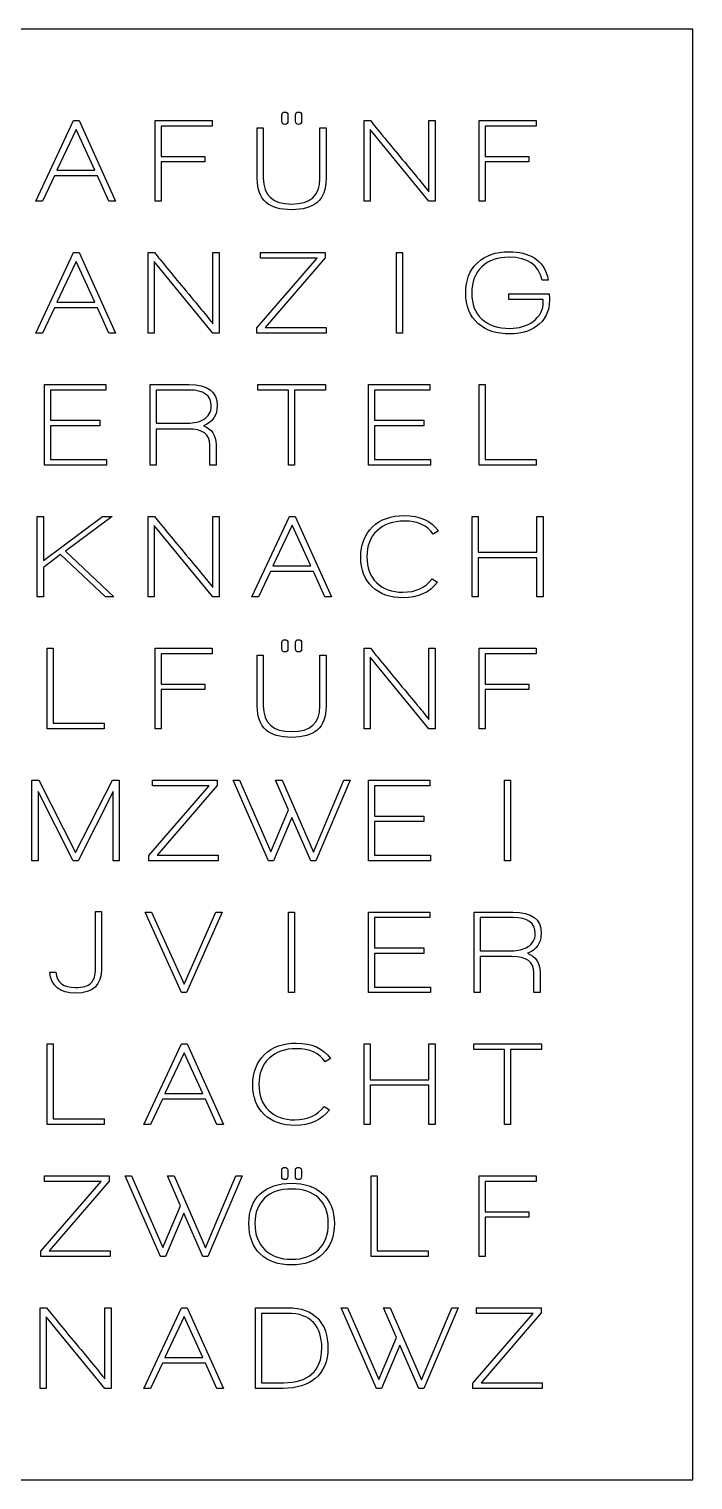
# Model space of a CAD drawing. Header units: millimetres. Extents: x 0 to 450, y 0 to 450.
# Drawn here: x 244 to 450, y 0 to 450 of the extents above; entities that cross this region are included whole.
import ezdxf

# ---------------------------------------------------------------- set-up
doc = ezdxf.new("R2010")
doc.units = ezdxf.units.MM
doc.layers.get('0').update_dxf_attribs({"lineweight": 25, "true_color": 0xffffff})
doc.layers.add('layer 1', color=7, linetype='Continuous', lineweight=25, true_color=0x000000)

msp = doc.modelspace()

# ---------------------------------------------------------------- linework, layer by layer
at = {"color": 6, "true_color": 0xff00ff}
for p, q in [((322.46, 421.39), (322.46, 423.34)), ((324.34, 423.34), (324.34, 421.39)), ((326.7, 421.39), (326.7, 423.34)), ((328.58, 423.34), (328.58, 421.39)), ((246.11, 396.59), (257.84, 421.59)), ((258.72, 418.86), (252.71, 406.21)), ((257.84, 421.59), (259.57, 421.59)), ((264.47, 406.21), (258.72, 418.86)), ((259.57, 421.59), (270.89, 396.59)), ((283.15, 421.59), (300.85, 421.59)), ((283.15, 396.59), (283.15, 421.59)), ((284.99, 419.86), (284.99, 410.46)), ((300.85, 419.86), (284.99, 419.86)), ((300.85, 421.59), (300.85, 419.86)), ((314.83, 403.69), (314.83, 419.4)), ((314.83, 419.4), (316.71, 419.4)), ((316.71, 419.4), (316.71, 403.73)), ((334.29, 419.4), (336.17, 419.4)), ((334.29, 403.58), (334.29, 419.4)), ((336.17, 419.4), (336.17, 403.62)), ((348.01, 421.59), (349.97, 421.59)), ((348.01, 396.59), (348.01, 421.59)), ((368.03, 396.59), (349.89, 418.79)), ((349.89, 418.79), (349.89, 396.59)), ((368.11, 421.59), (369.99, 421.59)), ((368.11, 399.5), (368.11, 421.59)), ((369.99, 421.59), (369.99, 396.59)), ((383.65, 396.59), (383.65, 421.59)), ((383.65, 421.59), (401.35, 421.59)), ((385.49, 419.86), (385.49, 410.46)), ((401.35, 419.86), (385.49, 419.86)), ((401.35, 421.59), (401.35, 419.86)), ((284.99, 410.46), (298.56, 410.46)), ((298.56, 410.46), (298.56, 408.76)), ((385.49, 410.46), (399.06, 410.46)), ((399.06, 410.46), (399.06, 408.76)), ((252.71, 406.21), (264.47, 406.21)), ((298.56, 408.76), (284.99, 408.76)), ((284.99, 408.76), (284.99, 396.59)), ((385.49, 408.76), (385.49, 396.59)), ((399.06, 408.76), (385.49, 408.76)), ((251.9, 404.44), (248.25, 396.59)), ((265.25, 404.44), (251.9, 404.44)), ((268.82, 396.59), (265.25, 404.44)), ((248.25, 396.59), (246.11, 396.59)), ((270.89, 396.59), (268.82, 396.59)), ((284.99, 396.59), (283.15, 396.59)), ((349.89, 396.59), (348.01, 396.59)), ((369.99, 396.59), (368.03, 396.59)), ((385.49, 396.59), (383.65, 396.59)), ((246.11, 355.68), (257.84, 380.68)), ((257.84, 380.68), (259.57, 380.68)), ((259.57, 380.68), (270.89, 355.68)), ((281.01, 355.68), (281.01, 380.68)), ((281.01, 380.68), (282.97, 380.68)), ((301.11, 358.59), (301.11, 380.68)), ((301.11, 380.68), (302.99, 380.68)), ((302.99, 380.68), (302.99, 355.68)), ((314.75, 357.34), (333.45, 378.95)), ((315.82, 380.68), (335.95, 380.68)), ((315.82, 378.95), (315.82, 380.68)), ((333.45, 378.95), (315.82, 378.95)), ((335.95, 379.06), (317.26, 357.41)), ((335.95, 380.68), (335.95, 379.06)), ((358.06, 380.68), (359.94, 380.68)), ((358.06, 355.68), (358.06, 380.68)), ((359.94, 380.68), (359.94, 355.68)), ((258.72, 377.95), (252.71, 365.31)), ((264.47, 365.31), (258.72, 377.95)), ((282.89, 377.88), (282.89, 355.68)), ((301.03, 355.68), (282.89, 377.88)), ((405.13, 372.13), (403.21, 372.13)), ((252.71, 365.31), (264.47, 365.31)), ((392.85, 367.89), (405.39, 367.89)), ((392.85, 366.15), (392.85, 367.89)), ((403.58, 366.15), (392.85, 366.15)), ((403.58, 365.49), (403.58, 366.15)), ((251.9, 363.54), (248.25, 355.68)), ((265.25, 363.54), (251.9, 363.54)), ((268.82, 355.68), (265.25, 363.54)), ((248.25, 355.68), (246.11, 355.68)), ((270.89, 355.68), (268.82, 355.68)), ((282.89, 355.68), (281.01, 355.68)), ((302.99, 355.68), (301.03, 355.68)), ((314.75, 355.68), (314.75, 357.34)), ((336.25, 355.68), (314.75, 355.68)), ((317.26, 357.41), (336.25, 357.41)), ((336.25, 357.41), (336.25, 355.68)), ((359.94, 355.68), (358.06, 355.68)), ((248.89, 339.77), (267.92, 339.77)), ((248.89, 314.77), (248.89, 339.77)), ((267.92, 338.04), (250.74, 338.04)), ((250.74, 338.04), (250.74, 328.64)), ((267.92, 339.77), (267.92, 338.04)), ((281.58, 339.77), (293.64, 339.77)), ((281.58, 314.77), (281.58, 339.77)), ((283.46, 338.04), (283.46, 327.75)), ((293.71, 338.04), (283.46, 338.04)), ((315.01, 339.77), (335.99, 339.77)), ((315.01, 338.04), (315.01, 339.77)), ((324.56, 338.04), (315.01, 338.04)), ((324.56, 314.77), (324.56, 338.04)), ((335.99, 338.04), (326.44, 338.04)), ((326.44, 338.04), (326.44, 314.77)), ((335.99, 339.77), (335.99, 338.04)), ((349.39, 314.77), (349.39, 339.77)), ((349.39, 339.77), (368.42, 339.77)), ((351.24, 338.04), (351.24, 328.64)), ((368.42, 338.04), (351.24, 338.04)), ((368.42, 339.77), (368.42, 338.04)), ((383.67, 339.77), (385.55, 339.77)), ((383.67, 314.77), (383.67, 339.77)), ((385.55, 339.77), (385.55, 316.51)), ((250.74, 328.64), (265.97, 328.64)), ((265.97, 328.64), (265.97, 326.94)), ((351.24, 328.64), (366.47, 328.64)), ((366.47, 328.64), (366.47, 326.94)), ((265.97, 326.94), (250.74, 326.94)), ((250.74, 326.94), (250.74, 316.51)), ((283.46, 327.75), (293.12, 327.75)), ((283.46, 325.95), (283.46, 314.77)), ((293.31, 325.95), (283.46, 325.95)), ((351.24, 326.94), (351.24, 316.51)), ((366.47, 326.94), (351.24, 326.94)), ((300.17, 314.77), (300.17, 321.04)), ((302.05, 321.11), (302.05, 314.77)), ((250.74, 316.51), (268.11, 316.51)), ((268.11, 316.51), (268.11, 314.77)), ((351.24, 316.51), (368.61, 316.51)), ((368.61, 316.51), (368.61, 314.77)), ((385.55, 316.51), (401.33, 316.51)), ((401.33, 316.51), (401.33, 314.77)), ((268.11, 314.77), (248.89, 314.77)), ((283.46, 314.77), (281.58, 314.77)), ((302.05, 314.77), (300.17, 314.77)), ((326.44, 314.77), (324.56, 314.77)), ((368.61, 314.77), (349.39, 314.77)), ((401.33, 314.77), (383.67, 314.77)), ((246.61, 298.86), (248.49, 298.86)), ((246.61, 273.86), (246.61, 298.86)), ((248.49, 285.18), (266.89, 298.86)), ((248.49, 298.86), (248.49, 285.18)), ((269.88, 298.86), (255.35, 288.1)), ((266.89, 298.86), (269.88, 298.86)), ((281.01, 298.86), (282.97, 298.86)), ((281.01, 273.86), (281.01, 298.86)), ((301.11, 276.78), (301.11, 298.86)), ((301.11, 298.86), (302.99, 298.86)), ((302.99, 298.86), (302.99, 273.86)), ((313.11, 273.86), (324.84, 298.86)), ((324.84, 298.86), (326.57, 298.86)), ((326.57, 298.86), (337.89, 273.86)), ((381.51, 273.86), (381.51, 298.86)), ((381.51, 298.86), (383.39, 298.86)), ((383.39, 298.86), (383.39, 287.73)), ((401.61, 287.73), (401.61, 298.86)), ((401.61, 298.86), (403.49, 298.86)), ((403.49, 298.86), (403.49, 273.86)), ((282.89, 296.06), (282.89, 273.86)), ((301.03, 273.86), (282.89, 296.06)), ((325.72, 296.14), (319.71, 283.49)), ((331.47, 283.49), (325.72, 296.14)), ((371.04, 294.33), (369.45, 293.33)), ((255.35, 288.1), (270.39, 273.86)), ((253.84, 287.03), (248.49, 282.97)), ((267.77, 273.86), (253.84, 287.03)), ((383.39, 287.73), (401.61, 287.73)), ((383.39, 286.03), (383.39, 273.86)), ((401.61, 286.03), (383.39, 286.03)), ((401.61, 273.86), (401.61, 286.03)), ((248.49, 282.97), (248.49, 273.86)), ((318.9, 281.72), (315.25, 273.86)), ((332.25, 281.72), (318.9, 281.72)), ((319.71, 283.49), (331.47, 283.49)), ((335.82, 273.86), (332.25, 281.72)), ((369.12, 279.47), (370.74, 278.44)), ((248.49, 273.86), (246.61, 273.86)), ((270.39, 273.86), (267.77, 273.86)), ((282.89, 273.86), (281.01, 273.86)), ((302.99, 273.86), (301.03, 273.86)), ((315.25, 273.86), (313.11, 273.86)), ((337.89, 273.86), (335.82, 273.86)), ((383.39, 273.86), (381.51, 273.86)), ((403.49, 273.86), (401.61, 273.86)), ((249.67, 257.95), (251.55, 257.95)), ((249.67, 232.95), (249.67, 257.95)), ((251.55, 257.95), (251.55, 234.69)), ((283.15, 232.95), (283.15, 257.95)), ((283.15, 257.95), (300.85, 257.95)), ((300.85, 257.95), (300.85, 256.22)), ((322.46, 257.75), (322.46, 259.71)), ((324.34, 259.71), (324.34, 257.75)), ((326.7, 257.75), (326.7, 259.71)), ((328.58, 259.71), (328.58, 257.75)), ((348.01, 232.95), (348.01, 257.95)), ((348.01, 257.95), (349.97, 257.95)), ((368.11, 235.87), (368.11, 257.95)), ((368.11, 257.95), (369.99, 257.95)), ((369.99, 257.95), (369.99, 232.95)), ((383.65, 232.95), (383.65, 257.95)), ((383.65, 257.95), (401.35, 257.95)), ((401.35, 257.95), (401.35, 256.22)), ((284.99, 256.22), (284.99, 246.82)), ((300.85, 256.22), (284.99, 256.22)), ((314.83, 255.76), (316.71, 255.76)), ((314.83, 240.05), (314.83, 255.76)), ((316.71, 255.76), (316.71, 240.09)), ((334.29, 255.76), (336.17, 255.76)), ((334.29, 239.94), (334.29, 255.76)), ((336.17, 255.76), (336.17, 239.98)), ((349.89, 255.15), (349.89, 232.95)), ((368.03, 232.95), (349.89, 255.15)), ((401.35, 256.22), (385.49, 256.22)), ((385.49, 256.22), (385.49, 246.82)), ((284.99, 246.82), (298.56, 246.82)), ((284.99, 245.12), (284.99, 232.95)), ((298.56, 245.12), (284.99, 245.12)), ((298.56, 246.82), (298.56, 245.12)), ((385.49, 246.82), (399.06, 246.82)), ((385.49, 245.12), (385.49, 232.95)), ((399.06, 245.12), (385.49, 245.12)), ((399.06, 246.82), (399.06, 245.12)), ((251.55, 234.69), (267.33, 234.69)), ((267.33, 234.69), (267.33, 232.95)), ((267.33, 232.95), (249.67, 232.95)), ((284.99, 232.95), (283.15, 232.95)), ((349.89, 232.95), (348.01, 232.95)), ((369.99, 232.95), (368.03, 232.95)), ((385.49, 232.95), (383.65, 232.95)), ((244.97, 217.05), (247.11, 217.05)), ((244.97, 192.05), (244.97, 217.05)), ((247.11, 217.05), (258.5, 194.59)), ((258.5, 194.59), (269.93, 217.05)), ((269.93, 217.05), (272.03, 217.05)), ((272.03, 217.05), (272.03, 192.05)), ((282.32, 217.05), (302.45, 217.05)), ((282.32, 215.31), (282.32, 217.05)), ((302.45, 217.05), (302.45, 215.42)), ((307.38, 217.05), (309.37, 217.05)), ((318.29, 192.05), (307.38, 217.05)), ((309.37, 217.05), (319.1, 194.77)), ((320.54, 217.05), (322.53, 217.05)), ((324.56, 207.79), (320.54, 217.05)), ((322.53, 217.05), (332.27, 194.74)), ((332.27, 194.74), (341.67, 217.05)), ((343.62, 217.05), (333.04, 192.05)), ((341.67, 217.05), (343.62, 217.05)), ((349.39, 192.05), (349.39, 217.05)), ((349.39, 217.05), (368.42, 217.05)), ((368.42, 217.05), (368.42, 215.31)), ((391.56, 192.05), (391.56, 217.05)), ((391.56, 217.05), (393.44, 217.05)), ((393.44, 217.05), (393.44, 192.05)), ((246.85, 213.51), (246.85, 192.05)), ((257.76, 192.05), (246.85, 213.51)), ((270.15, 213.51), (259.27, 192.05)), ((270.15, 192.05), (270.15, 213.51)), ((281.25, 193.7), (299.95, 215.31)), ((299.95, 215.31), (282.32, 215.31)), ((302.45, 215.42), (283.76, 193.78)), ((351.24, 215.31), (351.24, 205.91)), ((368.42, 215.31), (351.24, 215.31)), ((319.1, 194.77), (324.56, 207.79)), ((325.59, 205.47), (319.88, 192.05)), ((331.46, 192.05), (325.59, 205.47)), ((351.24, 205.91), (366.47, 205.91)), ((351.24, 204.21), (351.24, 193.78)), ((366.47, 204.21), (351.24, 204.21)), ((366.47, 205.91), (366.47, 204.21)), ((281.25, 192.05), (281.25, 193.7)), ((283.76, 193.78), (302.75, 193.78)), ((302.75, 193.78), (302.75, 192.05)), ((351.24, 193.78), (368.61, 193.78)), ((368.61, 193.78), (368.61, 192.05)), ((246.85, 192.05), (244.97, 192.05)), ((259.27, 192.05), (257.76, 192.05)), ((272.03, 192.05), (270.15, 192.05)), ((302.75, 192.05), (281.25, 192.05)), ((319.88, 192.05), (318.29, 192.05)), ((333.04, 192.05), (331.46, 192.05)), ((368.61, 192.05), (349.39, 192.05)), ((393.44, 192.05), (391.56, 192.05)), ((264.66, 176.27), (266.54, 176.27)), ((264.66, 158.71), (264.66, 176.27)), ((266.54, 176.27), (266.54, 158.49)), ((280.03, 176.14), (282.03, 176.14)), ((291.35, 151.14), (280.03, 176.14)), ((282.03, 176.14), (292.17, 153.79)), ((292.17, 153.79), (301.97, 176.14)), ((303.97, 176.14), (292.94, 151.14)), ((301.97, 176.14), (303.97, 176.14)), ((324.56, 151.14), (324.56, 176.14)), ((324.56, 176.14), (326.44, 176.14)), ((326.44, 176.14), (326.44, 151.14)), ((349.39, 176.14), (368.42, 176.14)), ((349.39, 151.14), (349.39, 176.14)), ((368.42, 176.14), (368.42, 174.4)), ((382.08, 176.14), (394.14, 176.14)), ((382.08, 151.14), (382.08, 176.14)), ((368.42, 174.4), (351.24, 174.4)), ((351.24, 174.4), (351.24, 165)), ((383.96, 174.4), (383.96, 164.12)), ((394.21, 174.4), (383.96, 174.4)), ((351.24, 165), (366.47, 165)), ((366.47, 163.3), (351.24, 163.3)), ((351.24, 163.3), (351.24, 152.87)), ((366.47, 165), (366.47, 163.3)), ((383.96, 164.12), (393.62, 164.12)), ((393.81, 162.31), (383.96, 162.31)), ((383.96, 162.31), (383.96, 151.14)), ((250.46, 157.46), (252.38, 157.46)), ((400.67, 151.14), (400.67, 157.4)), ((402.55, 157.48), (402.55, 151.14)), ((292.94, 151.14), (291.35, 151.14)), ((326.44, 151.14), (324.56, 151.14)), ((368.61, 151.14), (349.39, 151.14)), ((351.24, 152.87), (368.61, 152.87)), ((368.61, 152.87), (368.61, 151.14)), ((383.96, 151.14), (382.08, 151.14)), ((402.55, 151.14), (400.67, 151.14)), ((249.67, 135.23), (251.55, 135.23)), ((249.67, 110.23), (249.67, 135.23)), ((251.55, 135.23), (251.55, 111.96)), ((279.61, 110.23), (291.34, 135.23)), ((291.34, 135.23), (293.07, 135.23)), ((293.07, 135.23), (304.39, 110.23)), ((348.01, 110.23), (348.01, 135.23)), ((348.01, 135.23), (349.89, 135.23)), ((349.89, 135.23), (349.89, 124.09)), ((368.11, 124.09), (368.11, 135.23)), ((368.11, 135.23), (369.99, 135.23)), ((369.99, 135.23), (369.99, 110.23)), ((382.01, 135.23), (402.99, 135.23)), ((382.01, 133.49), (382.01, 135.23)), ((402.99, 135.23), (402.99, 133.49)), ((292.22, 132.5), (286.21, 119.85)), ((297.97, 119.85), (292.22, 132.5)), ((337.54, 130.69), (335.95, 129.7)), ((391.56, 133.49), (382.01, 133.49)), ((391.56, 110.23), (391.56, 133.49)), ((393.44, 133.49), (393.44, 110.23)), ((402.99, 133.49), (393.44, 133.49)), ((349.89, 124.09), (368.11, 124.09)), ((349.89, 122.4), (349.89, 110.23)), ((368.11, 122.4), (349.89, 122.4)), ((368.11, 110.23), (368.11, 122.4)), ((285.4, 118.08), (281.75, 110.23)), ((298.75, 118.08), (285.4, 118.08)), ((286.21, 119.85), (297.97, 119.85)), ((302.32, 110.23), (298.75, 118.08)), ((335.62, 115.83), (337.24, 114.8)), ((267.33, 110.23), (249.67, 110.23)), ((251.55, 111.96), (267.33, 111.96)), ((267.33, 111.96), (267.33, 110.23)), ((281.75, 110.23), (279.61, 110.23)), ((304.39, 110.23), (302.32, 110.23)), ((349.89, 110.23), (348.01, 110.23)), ((369.99, 110.23), (368.11, 110.23)), ((393.44, 110.23), (391.56, 110.23)), ((322.42, 94.12), (322.42, 96.07)), ((324.3, 96.07), (324.3, 94.12)), ((326.66, 94.12), (326.66, 96.07)), ((328.54, 96.07), (328.54, 94.12)), ((247.75, 70.98), (266.45, 92.59)), ((248.82, 92.59), (248.82, 94.32)), ((248.82, 94.32), (268.95, 94.32)), ((266.45, 92.59), (248.82, 92.59)), ((268.95, 92.7), (250.26, 71.05)), ((268.95, 94.32), (268.95, 92.7)), ((273.88, 94.32), (275.87, 94.32)), ((284.79, 69.32), (273.88, 94.32)), ((275.87, 94.32), (285.6, 72.05)), ((287.04, 94.32), (289.03, 94.32)), ((291.06, 85.06), (287.04, 94.32)), ((289.03, 94.32), (298.77, 72.01)), ((298.77, 72.01), (308.17, 94.32)), ((310.12, 94.32), (299.54, 69.32)), ((308.17, 94.32), (310.12, 94.32)), ((350.17, 69.32), (350.17, 94.32)), ((350.17, 94.32), (352.05, 94.32)), ((352.05, 94.32), (352.05, 71.05)), ((383.65, 94.32), (401.35, 94.32)), ((383.65, 69.32), (383.65, 94.32)), ((385.49, 92.59), (385.49, 83.18)), ((401.35, 92.59), (385.49, 92.59)), ((401.35, 94.32), (401.35, 92.59)), ((285.6, 72.05), (291.06, 85.06)), ((292.09, 82.74), (286.38, 69.32)), ((297.96, 69.32), (292.09, 82.74)), ((385.49, 83.18), (399.06, 83.18)), ((399.06, 81.49), (385.49, 81.49)), ((385.49, 81.49), (385.49, 69.32)), ((399.06, 83.18), (399.06, 81.49)), ((247.75, 69.32), (247.75, 70.98)), ((269.25, 69.32), (247.75, 69.32)), ((250.26, 71.05), (269.25, 71.05)), ((269.25, 71.05), (269.25, 69.32)), ((286.38, 69.32), (284.79, 69.32)), ((299.54, 69.32), (297.96, 69.32)), ((367.83, 69.32), (350.17, 69.32)), ((352.05, 71.05), (367.83, 71.05)), ((367.83, 71.05), (367.83, 69.32)), ((385.49, 69.32), (383.65, 69.32)), ((247.51, 53.41), (249.47, 53.41)), ((247.51, 28.41), (247.51, 53.41)), ((267.53, 28.41), (249.39, 50.61)), ((249.39, 50.61), (249.39, 28.41)), ((267.61, 53.41), (269.49, 53.41)), ((267.61, 31.32), (267.61, 53.41)), ((269.49, 53.41), (269.49, 28.41)), ((279.61, 28.41), (291.34, 53.41)), ((292.22, 50.68), (286.21, 38.03)), ((291.34, 53.41), (293.07, 53.41)), ((297.97, 38.03), (292.22, 50.68)), ((293.07, 53.41), (304.39, 28.41)), ((314.25, 28.41), (314.25, 53.41)), ((314.25, 53.41), (324.32, 53.41)), ((316.13, 51.68), (316.13, 30.14)), ((324.28, 51.68), (316.13, 51.68)), ((340.88, 53.41), (342.87, 53.41)), ((351.79, 28.41), (340.88, 53.41)), ((342.87, 53.41), (352.6, 31.14)), ((354.04, 53.41), (356.03, 53.41)), ((358.06, 44.15), (354.04, 53.41)), ((356.03, 53.41), (365.77, 31.1)), ((365.77, 31.1), (375.17, 53.41)), ((377.12, 53.41), (366.54, 28.41)), ((375.17, 53.41), (377.12, 53.41)), ((381.75, 30.07), (400.45, 51.68)), ((382.82, 53.41), (402.95, 53.41)), ((382.82, 51.68), (382.82, 53.41)), ((400.45, 51.68), (382.82, 51.68)), ((402.95, 51.79), (384.26, 30.14)), ((402.95, 53.41), (402.95, 51.79)), ((352.6, 31.14), (358.06, 44.15)), ((359.09, 41.83), (353.38, 28.41)), ((364.96, 28.41), (359.09, 41.83)), ((285.4, 36.26), (281.75, 28.41)), ((298.75, 36.26), (285.4, 36.26)), ((286.21, 38.03), (297.97, 38.03)), ((302.32, 28.41), (298.75, 36.26)), ((249.39, 28.41), (247.51, 28.41)), ((269.49, 28.41), (267.53, 28.41)), ((281.75, 28.41), (279.61, 28.41)), ((304.39, 28.41), (302.32, 28.41)), ((322.92, 28.41), (314.25, 28.41)), ((316.13, 30.14), (323.03, 30.14)), ((353.38, 28.41), (351.79, 28.41)), ((366.54, 28.41), (364.96, 28.41)), ((381.75, 28.41), (381.75, 30.07)), ((403.25, 28.41), (381.75, 28.41)), ((384.26, 30.14), (403.25, 30.14)), ((403.25, 30.14), (403.25, 28.41))]:
    msp.add_line(p, q, dxfattribs=at)
for points in [[(322.46, 423.34), (322.46, 423.93), (322.77, 424.23), (323.38, 424.23)], [(323.38, 424.23), (324.02, 424.23), (324.34, 423.93), (324.34, 423.34)], [(326.7, 423.34), (326.7, 423.93), (327.02, 424.23), (327.66, 424.23)], [(327.66, 424.23), (328.27, 424.23), (328.58, 423.93), (328.58, 423.34)], [(323.38, 420.43), (322.77, 420.43), (322.46, 420.75), (322.46, 421.39)], [(324.34, 421.39), (324.34, 420.75), (324.02, 420.43), (323.38, 420.43)], [(327.66, 420.43), (327.02, 420.43), (326.7, 420.75), (326.7, 421.39)], [(328.58, 421.39), (328.58, 420.75), (328.27, 420.43), (327.66, 420.43)], [(349.97, 421.59), (352.08, 418.91), (355.1, 415.21), (359.04, 410.49)], [(359.04, 410.49), (363.29, 405.43), (366.31, 401.77), (368.11, 399.5)], [(317.59, 396.2), (315.75, 397.78), (314.83, 400.27), (314.83, 403.69)], [(316.71, 403.73), (316.71, 398.39), (319.64, 395.72), (325.52, 395.72)], [(325.52, 395.72), (331.37, 395.72), (334.29, 398.34), (334.29, 403.58)], [(336.17, 403.62), (336.17, 400.25), (335.25, 397.78), (333.41, 396.2)], [(325.52, 393.95), (321.95, 393.95), (319.31, 394.7), (317.59, 396.2)], [(333.41, 396.2), (331.66, 394.7), (329.03, 393.95), (325.52, 393.95)], [(282.97, 380.68), (285.08, 378), (288.1, 374.3), (292.04, 369.58)], [(383.13, 377.49), (385.56, 379.79), (388.83, 380.94), (392.96, 380.94)], [(393, 379.21), (389.41, 379.21), (386.58, 378.22), (384.5, 376.26)], [(392.96, 380.94), (396.03, 380.94), (398.59, 380.33), (400.63, 379.1)], [(403.21, 372.13), (402.13, 376.85), (398.73, 379.21), (393, 379.21)], [(400.63, 379.1), (402.94, 377.7), (404.44, 375.37), (405.13, 372.13)], [(379.5, 368.11), (379.5, 372.07), (380.71, 375.19), (383.13, 377.49)], [(384.5, 376.26), (382.42, 374.29), (381.38, 371.59), (381.38, 368.14)], [(292.04, 369.58), (296.29, 364.52), (299.31, 360.86), (301.11, 358.59)], [(383.3, 358.67), (380.77, 360.91), (379.5, 364.05), (379.5, 368.11)], [(381.38, 368.14), (381.38, 364.63), (382.43, 361.92), (384.54, 360.01)], [(400.41, 359.33), (402.52, 360.88), (403.58, 362.93), (403.58, 365.49)], [(405.5, 365.93), (405.5, 362.37), (404.12, 359.64), (401.37, 357.75)], [(405.39, 367.89), (405.46, 367.08), (405.5, 366.42), (405.5, 365.93)], [(384.54, 360.01), (386.64, 358.11), (389.53, 357.16), (393.22, 357.16)], [(393.22, 355.42), (389.04, 355.42), (385.73, 356.51), (383.3, 358.67)], [(393.22, 357.16), (396.05, 357.16), (398.44, 357.88), (400.41, 359.33)], [(401.37, 357.75), (399.11, 356.2), (396.39, 355.42), (393.22, 355.42)], [(293.64, 339.77), (299.49, 339.77), (302.42, 337.58), (302.42, 333.21)], [(300.54, 333.1), (300.54, 336.39), (298.26, 338.04), (293.71, 338.04)], [(302.42, 333.21), (302.42, 330.16), (301, 328.08), (298.18, 326.98)], [(298.21, 328.93), (299.76, 329.87), (300.54, 331.26), (300.54, 333.1)], [(293.12, 327.75), (295.24, 327.75), (296.93, 328.15), (298.21, 328.93)], [(300.17, 321.04), (300.17, 324.31), (297.88, 325.95), (293.31, 325.95)], [(298.18, 326.98), (300.76, 325.97), (302.05, 324.02), (302.05, 321.11)], [(282.97, 298.86), (285.08, 296.18), (288.1, 292.48), (292.04, 287.76)], [(350.61, 295.62), (353.04, 297.95), (356.33, 299.12), (360.46, 299.12)], [(360.46, 297.39), (356.92, 297.39), (354.1, 296.39), (351.99, 294.4)], [(360.46, 299.12), (365.25, 299.12), (368.78, 297.52), (371.04, 294.33)], [(369.45, 293.33), (367.59, 296.04), (364.59, 297.39), (360.46, 297.39)], [(346.96, 286.18), (346.96, 290.14), (348.18, 293.28), (350.61, 295.62)], [(351.99, 294.4), (349.89, 292.41), (348.84, 289.72), (348.84, 286.33)], [(292.04, 287.76), (296.29, 282.7), (299.31, 279.04), (301.11, 276.78)], [(350.5, 277), (348.14, 279.26), (346.96, 282.32), (346.96, 286.18)], [(348.84, 286.33), (348.84, 282.98), (349.84, 280.32), (351.85, 278.33)], [(360.05, 275.34), (364.01, 275.34), (367.03, 276.72), (369.12, 279.47)], [(360.09, 273.61), (356.06, 273.61), (352.86, 274.74), (350.5, 277)], [(351.85, 278.33), (353.85, 276.33), (356.58, 275.34), (360.05, 275.34)], [(370.74, 278.44), (368.26, 275.22), (364.71, 273.61), (360.09, 273.61)], [(322.46, 259.71), (322.46, 260.3), (322.77, 260.59), (323.38, 260.59)], [(323.38, 256.79), (322.77, 256.79), (322.46, 257.11), (322.46, 257.75)], [(323.38, 260.59), (324.02, 260.59), (324.34, 260.3), (324.34, 259.71)], [(324.34, 257.75), (324.34, 257.11), (324.02, 256.79), (323.38, 256.79)], [(326.7, 259.71), (326.7, 260.3), (327.02, 260.59), (327.66, 260.59)], [(327.66, 256.79), (327.02, 256.79), (326.7, 257.11), (326.7, 257.75)], [(327.66, 260.59), (328.27, 260.59), (328.58, 260.3), (328.58, 259.71)], [(328.58, 257.75), (328.58, 257.11), (328.27, 256.79), (327.66, 256.79)], [(349.97, 257.95), (352.08, 255.28), (355.1, 251.58), (359.04, 246.86)], [(359.04, 246.86), (363.29, 241.79), (366.31, 238.13), (368.11, 235.87)], [(317.59, 232.57), (315.75, 234.14), (314.83, 236.64), (314.83, 240.05)], [(316.71, 240.09), (316.71, 234.76), (319.64, 232.09), (325.52, 232.09)], [(325.52, 232.09), (331.37, 232.09), (334.29, 234.71), (334.29, 239.94)], [(336.17, 239.98), (336.17, 236.61), (335.25, 234.14), (333.41, 232.57)], [(325.52, 230.32), (321.95, 230.32), (319.31, 231.07), (317.59, 232.57)], [(333.41, 232.57), (331.66, 231.07), (329.03, 230.32), (325.52, 230.32)], [(394.14, 176.14), (399.99, 176.14), (402.92, 173.95), (402.92, 169.57)], [(401.04, 169.46), (401.04, 172.76), (398.76, 174.4), (394.21, 174.4)], [(402.92, 169.57), (402.92, 166.52), (401.5, 164.45), (398.68, 163.34)], [(398.71, 165.3), (400.26, 166.23), (401.04, 167.62), (401.04, 169.46)], [(393.62, 164.12), (395.74, 164.12), (397.43, 164.51), (398.71, 165.3)], [(400.67, 157.4), (400.67, 160.67), (398.38, 162.31), (393.81, 162.31)], [(398.68, 163.34), (401.26, 162.33), (402.55, 160.38), (402.55, 157.48)], [(266.54, 158.49), (266.54, 153.5), (263.88, 151.01), (258.57, 151.01)], [(263.26, 154.09), (264.19, 154.98), (264.66, 156.53), (264.66, 158.71)], [(258.57, 151.01), (253.61, 151.01), (250.9, 153.16), (250.46, 157.46)], [(252.38, 157.46), (252.65, 154.31), (254.67, 152.74), (258.43, 152.74)], [(258.43, 152.74), (260.71, 152.74), (262.32, 153.19), (263.26, 154.09)], [(317.11, 131.98), (319.54, 134.32), (322.83, 135.49), (326.96, 135.49)], [(326.96, 135.49), (331.75, 135.49), (335.28, 133.89), (337.54, 130.69)], [(313.46, 122.54), (313.46, 126.5), (314.68, 129.65), (317.11, 131.98)], [(318.49, 130.77), (316.39, 128.77), (315.34, 126.08), (315.34, 122.69)], [(326.96, 133.75), (323.42, 133.75), (320.6, 132.76), (318.49, 130.77)], [(335.95, 129.7), (334.09, 132.4), (331.09, 133.75), (326.96, 133.75)], [(317, 113.36), (314.64, 115.62), (313.46, 118.68), (313.46, 122.54)], [(315.34, 122.69), (315.34, 119.35), (316.34, 116.68), (318.35, 114.69)], [(326.59, 109.97), (322.56, 109.97), (319.36, 111.1), (317, 113.36)], [(318.35, 114.69), (320.35, 112.7), (323.08, 111.7), (326.55, 111.7)], [(326.55, 111.7), (330.51, 111.7), (333.53, 113.08), (335.62, 115.83)], [(337.24, 114.8), (334.76, 111.58), (331.21, 109.97), (326.59, 109.97)], [(322.42, 96.07), (322.42, 96.66), (322.73, 96.95), (323.34, 96.95)], [(323.34, 96.95), (323.93, 96.95), (324.25, 96.66), (324.3, 96.07)], [(326.66, 96.07), (326.66, 96.66), (326.98, 96.95), (327.62, 96.95)], [(327.62, 96.95), (328.19, 96.95), (328.49, 96.66), (328.54, 96.07)], [(315.78, 88.73), (318.14, 90.92), (321.38, 92.01), (325.48, 92.01)], [(325.48, 90.24), (321.92, 90.24), (319.13, 89.31), (317.13, 87.44)], [(323.34, 93.16), (322.73, 93.16), (322.42, 93.48), (322.42, 94.12)], [(324.3, 94.12), (324.3, 93.48), (323.98, 93.16), (323.34, 93.16)], [(325.48, 92.01), (329.59, 92.01), (332.83, 90.92), (335.2, 88.73)], [(333.87, 87.46), (331.87, 89.32), (329.07, 90.24), (325.48, 90.24)], [(327.62, 93.16), (326.98, 93.16), (326.66, 93.48), (326.66, 94.12)], [(328.54, 94.12), (328.54, 93.48), (328.23, 93.16), (327.62, 93.16)], [(312.24, 79.51), (312.24, 83.47), (313.42, 86.54), (315.78, 88.73)], [(317.13, 87.44), (315.13, 85.57), (314.12, 82.93), (314.12, 79.51)], [(336.88, 79.51), (336.88, 82.96), (335.87, 85.6), (333.87, 87.46)], [(335.2, 88.73), (337.57, 86.54), (338.76, 83.47), (338.76, 79.51)], [(315.77, 70.11), (313.42, 72.4), (312.24, 75.53), (312.24, 79.51)], [(314.12, 79.51), (314.12, 76.1), (315.13, 73.4), (317.15, 71.42)], [(333.87, 71.4), (335.87, 73.37), (336.88, 76.07), (336.88, 79.51)], [(338.76, 79.51), (338.76, 75.56), (337.57, 72.43), (335.2, 70.13)], [(325.48, 66.68), (321.35, 66.68), (318.11, 67.82), (315.77, 70.11)], [(317.15, 71.42), (319.16, 69.44), (321.94, 68.45), (325.48, 68.45)], [(325.48, 68.45), (329.07, 68.45), (331.87, 69.43), (333.87, 71.4)], [(335.2, 70.13), (332.83, 67.83), (329.59, 66.68), (325.48, 66.68)], [(249.47, 53.41), (251.58, 50.73), (254.6, 47.03), (258.54, 42.31)], [(332.32, 48.8), (330.53, 50.72), (327.85, 51.68), (324.28, 51.68)], [(324.32, 53.41), (328.43, 53.41), (331.55, 52.29), (333.69, 50.05)], [(333.69, 50.05), (335.73, 47.89), (336.75, 44.83), (336.75, 40.87)], [(334.87, 40.87), (334.87, 44.36), (334.02, 47.01), (332.32, 48.8)], [(258.54, 42.31), (262.79, 37.25), (265.81, 33.58), (267.61, 31.32)], [(331.75, 32.87), (333.83, 34.69), (334.87, 37.36), (334.87, 40.87)], [(336.75, 40.87), (336.75, 36.79), (335.44, 33.66), (332.84, 31.47)], [(323.03, 30.14), (326.77, 30.14), (329.67, 31.05), (331.75, 32.87)], [(332.84, 31.47), (330.4, 29.43), (327.1, 28.41), (322.92, 28.41)]]:
    msp.add_open_spline(points, degree=3, dxfattribs=at)
at = {"layer": 'layer 1', "color": 6, "true_color": 0xff00ff}
for p, q in [((450, 450), (0, 450)), ((450, 0), (450, 450)), ((0, 0), (450, 0))]:
    msp.add_line(p, q, dxfattribs=at)

doc.saveas('drawing.dxf')
